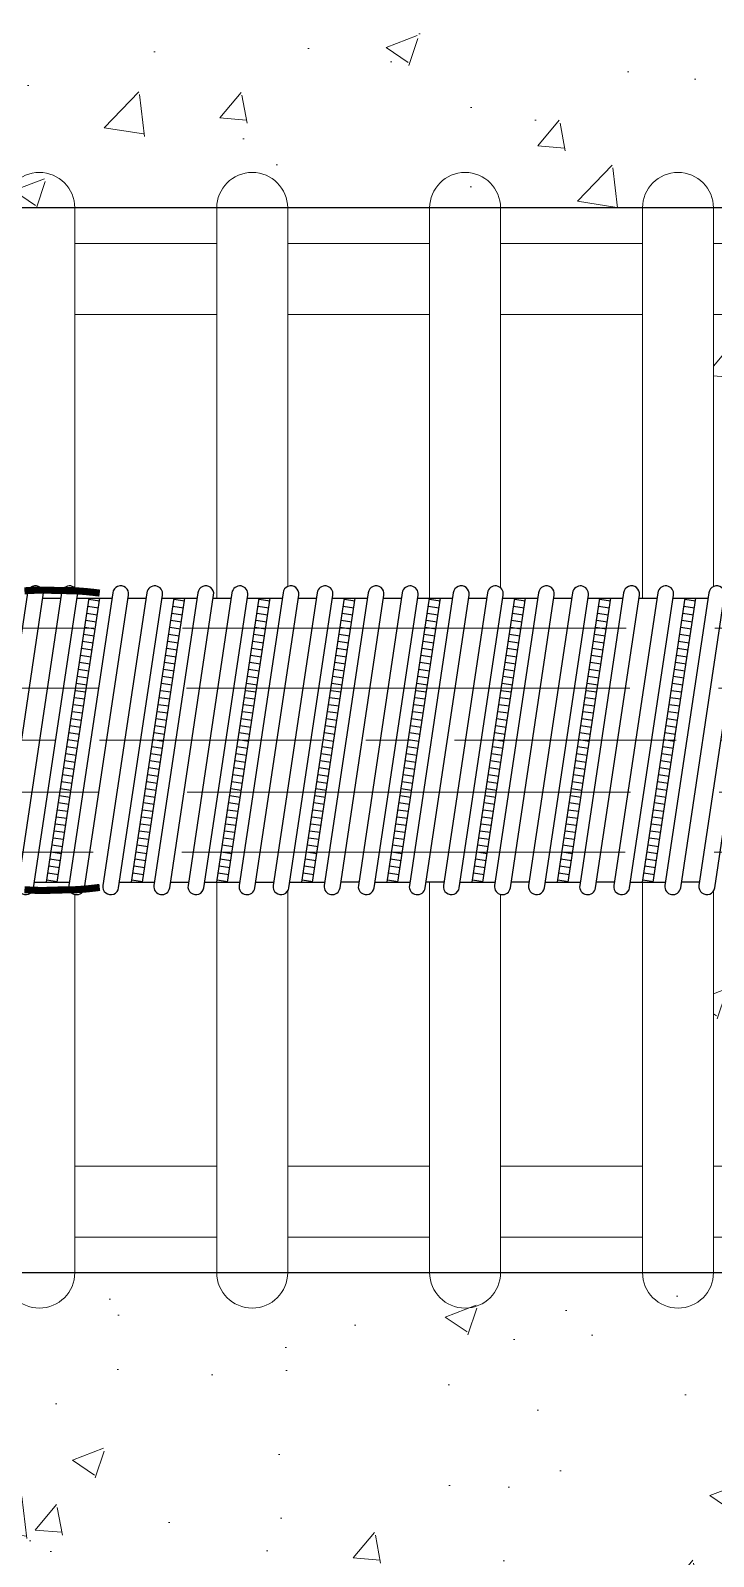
# Model space of a CAD drawing. Header units: millimetres. Extents: x 925681 to 1410834, y 71669 to 296428.
# Drawn here: x 1055499.5 to 1055692, y 291605.7 to 292035.7 of the extents above; entities that cross this region are included whole.
import ezdxf

# ---------------------------------------------------------------- set-up
doc = ezdxf.new("R2010")
doc.units = ezdxf.units.MM
doc.header["$LTSCALE"] = 100
doc.linetypes.add('CENTER', pattern=[2, 1.25, -0.25, 0.25, -0.25])
for name, color, linetype, lineweight in [('Ap0101_grid', 145, 'CENTER', 18), ('Ap0311_H', 8, 'Continuous', 15), ('Ap0314_Kh', 253, 'Continuous', 15), ('Ap0605-StrandSection', 41, 'Continuous', 25), ('STELL', 7, 'Continuous', 18)]:
    doc.layers.add(name, color=color, linetype=linetype, lineweight=lineweight)

# ---------------------------------------------------------------- blocks, each defined once
blk = doc.blocks.new('*U389')
at = {"layer": 'Ap0311_H'}
h = blk.add_hatch(dxfattribs=at)
h.set_pattern_fill('AR-CONC', color=256, scale=12.5, style=0)
h.set_pattern_definition([(49.99999999999999, (0, 919.9999999999709), (89.65752282509418, -7.844016872824389), [9.375, -103.125]), (355, (0, 919.9999999999709), (-17.343916701625, 94.02401671250148), [7.5, -82.5]), (100.4514, (7.471460000000206, 919.3463324999709), (72.3136727142527, 86.1799427576192), [7.967523750000001, -87.642764]), (46.18420000000001, (0, 944.9999999999709), (133.4051310782056, -20.68987679112726), [14.0625, -154.6875]), (96.6356, (11.11709312499988, 943.2758366249709), (116.8328381935879, 121.7647338625552), [11.951286, -131.464125]), (351.1842, (0, 944.9999999999709), (116.8327431417034, 121.7648251156656), [11.25, -123.75]), (21, (12.5, 938.7499999999709), (74.61338151480771, -50.32736133316735), [9.375, -103.125]), (326.0000000000001, (12.5, 938.7499999999709), (30.41441649019772, 90.64375563085663), [7.5, -82.5]), (71.4514, (18.71777912500011, 934.5560492499708), (105.0278285726862, 40.31631208874405), [7.967523750000001, -87.642764]), (37.50000000000001, (0, 919.9999999999709), (1.519981914661334, 41.61173172891394), [0, -81.5, 0, -83.75, 0, -82.8125]), (7.499999999999999, (0, 919.9999999999709), (32.88369218026858, 49.30146398529503), [0, -47.75, 0, -79.625, 0, -31.5625]), (327.5, (-27.875, 919.9999999999709), (66.72780452155114, -2.819358966797475), [0, -31.25, 0, -97.5, 0, -129.375]), (317.5, (-40.375, 919.9999999999709), (72.89827116779828, 12.5131227915397), [0, -40.625, 0, -64.75, 0, -91.875])])
h.paths.add_polyline_path([(0, 1220.000000000175), (0, 860.0000000000291), (145, 780.0000000000291), (145, 739.9999999999709), (1022.270848323475, 739.9999999999709), (1022.270848323475, 1220.000000000175)])
h = blk.add_hatch(dxfattribs=at)
h.set_pattern_fill('AR-CONC', color=256, scale=12.5, style=0)
h.set_pattern_definition([(49.99999999999999, (565, 440.0000000004364), (89.65752282509418, -7.844016872824389), [9.375, -103.125]), (355, (565, 440.0000000004364), (-17.343916701625, 94.02401671250148), [7.5, -82.5]), (100.4514, (572.47146, 439.3463325004365), (72.3136727142527, 86.1799427576192), [7.967523750000001, -87.642764]), (46.18420000000001, (565, 465.0000000004364), (133.4051310782056, -20.68987679112726), [14.0625, -154.6875]), (96.6356, (576.117093125, 463.2758366254365), (116.8328381935879, 121.7647338625552), [11.951286, -131.464125]), (351.1842, (565, 465.0000000004364), (116.8327431417034, 121.7648251156656), [11.25, -123.75]), (21, (577.5, 458.7500000004364), (74.61338151480771, -50.32736133316735), [9.375, -103.125]), (326.0000000000001, (577.5, 458.7500000004364), (30.41441649019772, 90.64375563085663), [7.5, -82.5]), (71.4514, (583.717779125, 454.5560492504364), (105.0278285726862, 40.31631208874405), [7.967523750000001, -87.642764]), (37.50000000000001, (565, 440.0000000004364), (1.519981914661334, 41.61173172891394), [0, -81.5, 0, -83.75, 0, -82.8125]), (7.499999999999999, (565, 440.0000000004364), (32.88369218026858, 49.30146398529503), [0, -47.75, 0, -79.625, 0, -31.5625]), (327.5, (537.125, 440.0000000004364), (66.72780452155114, -2.819358966797475), [0, -31.25, 0, -97.5, 0, -129.375]), (317.5, (524.625, 440.0000000004364), (72.89827116779828, 12.5131227915397), [0, -40.625, 0, -64.75, 0, -91.875])])
h.paths.add_polyline_path([(1047.270848323475, 671.6142830707249), (1022.270848323475, 671.6142830707249), (1022.270848323475, 740.0000000002037), (565, 740.0000000002037), (565, 730.0000000003492), (605.0000000001746, 730.0000000003492), (605.0000000001746, 710.0000000003492), (565, 710.0000000003492), (565, 633.3116607654495, -0.5898719353528129), (568.1262476765551, 630.9162339811155), (567.9888125794183, 630.0000000002037), (573.0447496831242, 630.0000000002037), (573.2823145859875, 631.5837660192919, -1), (577.7325281738304, 630.9162339811155), (577.5950930766936, 630.0000000002037), (587.4384691853834, 630.0000000002037), (587.6760340882465, 631.5837660192919, -1), (592.1262476765551, 630.9162339811155), (591.9888125794183, 630.0000000002037), (597.0447496831243, 630.0000000002037), (597.2823145859875, 631.5837660192919, -1), (601.7325281738304, 630.9162339811155), (601.5950930766936, 630.0000000002037), (611.4384691853833, 630.0000000002037), (611.6760340882465, 631.5837660192919, -1), (616.1262476765551, 630.9162339811155), (615.9888125794183, 630.0000000002037), (621.0447496831243, 630.0000000002037), (621.2823145859875, 631.5837660192919, -1), (625.7325281738304, 630.9162339811155), (625.5950930766936, 630.0000000002037), (635.4384691853833, 630.0000000002037), (635.6760340882465, 631.5837660192919, -1), (640.1262476765551, 630.9162339811155), (639.9888125794184, 630.0000000002037), (645.0447496831242, 630.0000000002037), (645.2823145859875, 631.5837660192919, -1), (649.7325281738304, 630.9162339811155), (649.5950930766936, 630.0000000002037), (659.4384691853833, 630.0000000002037), (659.6760340882465, 631.5837660192919, -1), (664.1262476765551, 630.9162339811155), (663.9888125794184, 630.0000000002037), (669.0447496831242, 630.0000000002037), (669.2823145859875, 631.5837660192919, -1), (673.7325281738304, 630.9162339811155), (673.5950930766936, 630.0000000002037), (683.4384691853833, 630.0000000002037), (683.6760340882465, 631.5837660192919, -1), (688.1262476765551, 630.9162339811155), (687.9888125794183, 630.0000000002037), (693.0447496831242, 630.0000000002037), (693.2823145859875, 631.5837660192919, -1), (697.7325281738304, 630.9162339811155), (697.5950930766936, 630.0000000002037), (707.4384691853832, 630.0000000002037), (707.6760340882465, 631.5837660192919, -1), (712.1262476765551, 630.9162339811155), (711.9888125794183, 630.0000000002037), (717.0447496831243, 630.0000000002037), (717.2823145859875, 631.5837660192919, -1), (721.7325281738304, 630.9162339811155), (721.5950930766936, 630.0000000002037), (731.4384691853833, 630.0000000002037), (731.6760340882465, 631.5837660192919, -1), (736.1262476765551, 630.9162339811155), (735.9888125794183, 630.0000000002037), (737.3623245430177, 630.0000000001746), (738.8388870430049, 626.2304687500875), (740.4476511761646, 621.5500000002503), (740.3779643534207, 621.5500000002503), (741.2295120430065, 618.2226562502032), (741.8623245430064, 613.7500000002021), (741.9326370430063, 608.8085937502032), (741.2998245430061, 603.2812500000873), (739.823262043006, 597.0507812502026), (737.3623245430063, 590.0000000002037), (738.9768372273139, 585.8782943379156), (738.9717023313219, 585.8440616979693), (740.1748245430065, 582.3437500002321), (741.2319623092443, 578.2130820618129), (741.2313984726986, 578.2093231515092), (741.8623245430064, 573.7500000002617), (741.9421496130001, 568.1400714701438), (741.8575523115901, 568.1527610653584), (741.1746688453209, 562.1880690605668), (741.045348110693, 562.2074671707572), (739.6568556057484, 556.3486165215593), (739.5820990067529, 556.3598300114086), (737.3623245430266, 550.0000000002037), (733.595093076692, 550.0000000002037), (733.3575281738304, 548.4162339811155, -1), (728.9073145859875, 549.0837660192919), (729.0447496831229, 550.0000000002037), (723.9888125794184, 550.0000000002037), (723.7512476765551, 548.4162339811155, -1), (719.3010340882465, 549.0837660192919), (719.4384691853834, 550.0000000002037), (709.5950930766937, 550.0000000002037), (709.3575281738304, 548.4162339811155, -1), (704.9073145859875, 549.0837660192919), (705.0447496831243, 550.0000000002037), (699.9888125794184, 550.0000000002037), (699.7512476765551, 548.4162339811155, -1), (695.3010340882465, 549.0837660192919), (695.4384691853834, 550.0000000002037), (685.5950930766936, 550.0000000002037), (685.3575281738304, 548.4162339811155, -1), (680.9073145859875, 549.0837660192919), (681.0447496831243, 550.0000000002037), (675.9888125794183, 550.0000000002037), (675.7512476765551, 548.4162339811155, -1), (671.3010340882465, 549.0837660192919), (671.4384691853834, 550.0000000002037), (661.5950930766937, 550.0000000002037), (661.3575281738304, 548.4162339811155, -1), (656.9073145859875, 549.0837660192919), (657.0447496831243, 550.0000000002037), (651.9888125794183, 550.0000000002037), (651.7512476765551, 548.4162339811155, -1), (647.3010340882465, 549.0837660192919), (647.4384691853834, 550.0000000002037), (637.5950930766936, 550.0000000002037), (637.3575281738304, 548.4162339811155, -1), (632.9073145859875, 549.0837660192919), (633.0447496831243, 550.0000000002037), (627.9888125794183, 550.0000000002037), (627.7512476765551, 548.4162339811155, -1), (623.3010340882465, 549.0837660192919), (623.4384691853833, 550.0000000002037), (613.5950930766936, 550.0000000002037), (613.3575281738304, 548.4162339811155, -1), (608.9073145859875, 549.0837660192919), (609.0447496831243, 550.0000000002037), (603.9888125794183, 550.0000000002037), (603.7512476765551, 548.4162339811155, -1), (599.3010340882465, 549.0837660192919), (599.4384691853833, 550.0000000002037), (589.5950930766936, 550.0000000002037), (589.3575281738304, 548.4162339811155, -1), (584.9073145859875, 549.0837660192919), (585.0447496831243, 550.0000000002037), (579.9888125794183, 550.0000000002037), (579.7512476765551, 548.4162339811155, -1), (575.3010340882465, 549.0837660192919), (575.4384691853833, 550.0000000002037), (565.5950930766936, 550.0000000002037), (565.3575281738304, 548.4162339811155, -0.1111382319509817), (565, 547.4951493725862), (565, 470.0000000001164), (595.0000000001746, 470.0000000001164), (595.0000000001746, 450.0000000001164), (565, 450.0000000001164), (565, 440.0000000004364), (1022.270848323475, 440.0000000004366), (1022.270848323475, 621.6142830707249), (997.2708483234745, 621.6142830707249)])
h = blk.add_hatch(dxfattribs=at)
h.set_pattern_fill('AR-CONC', color=256, scale=12.5, style=0)
h.set_pattern_definition([(49.99999999999999, (0, 239.9999999999709), (89.65752282509418, -7.844016872824389), [9.375, -103.125]), (355, (0, 239.9999999999709), (-17.343916701625, 94.02401671250148), [7.5, -82.5]), (100.4514, (7.471460000000206, 239.3463324999709), (72.3136727142527, 86.1799427576192), [7.967523750000001, -87.642764]), (46.18420000000001, (0, 264.9999999999709), (133.4051310782056, -20.68987679112726), [14.0625, -154.6875]), (96.6356, (11.11709312499988, 263.2758366249709), (116.8328381935879, 121.7647338625552), [11.951286, -131.464125]), (351.1842, (0, 264.9999999999709), (116.8327431417034, 121.7648251156656), [11.25, -123.75]), (21, (12.5, 258.7499999999709), (74.61338151480771, -50.32736133316735), [9.375, -103.125]), (326.0000000000001, (12.5, 258.7499999999709), (30.41441649019772, 90.64375563085663), [7.5, -82.5]), (71.4514, (18.71777912500011, 254.5560492499709), (105.0278285726862, 40.31631208874405), [7.967523750000001, -87.642764]), (37.50000000000001, (0, 239.9999999999709), (1.519981914661334, 41.61173172891394), [0, -81.5, 0, -83.75, 0, -82.8125]), (7.499999999999999, (0, 239.9999999999709), (32.88369218026858, 49.30146398529503), [0, -47.75, 0, -79.625, 0, -31.5625]), (327.5, (-27.875, 239.9999999999709), (66.72780452155114, -2.819358966797475), [0, -31.25, 0, -97.5, 0, -129.375]), (317.5, (-40.375, 239.9999999999709), (72.89827116779828, 12.5131227915397), [0, -40.625, 0, -64.75, 0, -91.875])])
h.paths.add_polyline_path([(145, 440.0000000002329), (145, 400.0000000002328), (0, 320.0000000002328), (0, 0), (1022.270848323475, -2.91038304567337e-11), (1022.270848323475, 440.0000000002328)])
at = {"color": 8, "linetype": 'CENTER'}
for points in [[(740.3779643534217, 621.5500000002503), (344.2249709167518, 621.5500000002503, -0.03551756538099621), (315.9182256874628, 623.5633131384093), (159.0817743130028, 645.9866868619283, 0.05472768825938061), (140.7750290832482, 648.0000000002037), (30.62800784735009, 648.0000000002037)], [(741.4587155207992, 604.6690940344415), (330, 604.6690940344415), (150.5814956598915, 618.6877379457874, 0.01397283074544523), (139.4097762666643, 619.0000000002037), (30.62800784735009, 619.0000000002037)], [(741.6386505111586, 575.3309059659659), (330, 575.3309059659659), (150.5814956598915, 561.3122620547365, -0.01397283074544523), (139.4097762666643, 561.0000000002037), (30.62800784735009, 561.0000000002037)], [(740.1548637279193, 558.4500000001572), (344.2249709167518, 558.4500000001572, 0.03551756538099621), (315.9182256874628, 556.4366868619982), (159.0817743130028, 534.0133131384791, -0.05472768825938061), (140.7750290832482, 532.0000000002037), (30.62800784735009, 532.0000000002037)]]:
    blk.add_lwpolyline(points, format="xyb", dxfattribs=at)
at = {"const_width": 2}
for points in [[(392.0373016558588, 631.4656237293675), (389.936976816983, 631.7170770004324), (388.1611569236072, 631.8995787800241), (386.6642033484313, 632.0243499490183), (385.4004774641556, 632.1026113882908), (384.3243406434801, 632.1455839787174), (383.3901542591047, 632.1644886011736), (382.5522796837298, 632.1705461365353), (381.7650782900552, 632.1749774656782), (380.9906645367032, 632.1866952189315), (380.2221652259844, 632.2053790244381), (379.4604602461315, 632.2284002597945), (378.7064294853772, 632.2531303025971), (377.9609528319541, 632.2769405304424), (377.2249101740951, 632.2972023209268), (376.4991814000327, 632.3112870516467), (375.7846463979998, 632.3165661001985), (375.0811338427061, 632.3110745402128), (374.38426755477, 632.2955022294555), (373.688620141287, 632.2712027217267), (372.9887642093527, 632.2395295708266), (372.2792723660625, 632.2018363305551), (371.5547172185118, 632.1594765547125), (370.8096713737964, 632.1138037970986)], [(392.0373016558588, 548.53437627104), (389.936976816983, 548.2829229999751), (388.1611569236072, 548.1004212203834), (386.6642033484313, 547.9756500513892), (385.4004774641556, 547.8973886121166), (384.3243406434801, 547.8544160216901), (383.3901542591047, 547.8355113992338), (382.5522796837298, 547.8294538638721), (381.7650782900552, 547.8250225347292), (380.9906645367032, 547.813304781476), (380.2221652259844, 547.7946209759693), (379.4604602461315, 547.7715997406129), (378.7064294853772, 547.7468696978103), (377.9609528319541, 547.723059469965), (377.2249101740951, 547.7027976794807), (376.4991814000327, 547.6887129487608), (375.7846463979998, 547.6834339002089), (375.0811338427061, 547.6889254601947), (374.38426755477, 547.704497770952), (373.688620141287, 547.7287972786808), (372.9887642093527, 547.7604704295809), (372.2792723660625, 547.7981636698523), (371.5547172185118, 547.840523445695), (370.8096713737964, 547.8861962033088)]]:
    blk.add_lwpolyline(points, dxfattribs=at)
at = {"layer": 'Ap0101_grid', "linetype": 'CENTER', "ltscale": 0.5}
blk.add_lwpolyline([(-108, 590.0000000002037), (742.3623245430645, 590.0000000002037)], dxfattribs=at)
at = {"layer": 'Ap0314_Kh'}
for points in [[(384.9999999998836, 632.2120935899438), (385, 740.0000000002037, 0.9999999999999999), (365, 740.0000000002037), (365, 632.0079992171377)], [(445, 633.3116607654374), (445, 740.0000000002037, 0.9999999999999999), (425, 740.0000000002037), (425, 630.0000000002037)], [(505, 632.9336594261695), (505, 740.0000000002037, 0.9999999999999999), (485, 740.0000000002037), (485, 630.0000000002037)], [(565, 633.3116607654374), (565, 740.0000000002037, 0.9999999999999999), (545, 740.0000000002037), (545, 630.0000000002037)], [(384.9999999998836, 546.5623812553822), (385, 440.0000000002037, -0.9999999999999999), (365, 440.0000000002037), (365, 547.9920007832407)], [(445, 547.4951493725821), (445, 440.0000000002037, -0.9999999999999999), (425, 440.0000000002037), (425, 550.0000000002037)], [(505, 546.5623812553531), (505, 440.0000000002037, -0.9999999999999999), (485, 440.0000000002037), (485, 550.0000000002037)], [(565, 547.4951493725821), (565, 440.0000000002037, -0.9999999999999999), (545, 440.0000000002037), (545, 550.0000000002037)]]:
    blk.add_lwpolyline(points, format="xyb", dxfattribs=at)
for points in [[(385, 730.0000000002037), (425, 730.0000000003201)], [(445, 730.0000000002037), (485, 730.0000000003201)], [(505, 730.0000000002037), (545, 730.0000000003201)], [(565.0000000001746, 710.0000000003492), (605.0000000001746, 710.0000000003492), (605.0000000001746, 730.0000000003492), (565.0000000001746, 730.0000000003492)], [(425, 710.0000000003201), (385, 710.0000000002037)], [(485, 710.0000000003201), (445, 710.0000000002037)], [(545, 710.0000000003201), (505, 710.0000000002037)], [(425, 470.0000000001164), (385, 470.0000000002037)], [(485, 470.0000000001164), (445, 470.0000000002037)], [(545, 470.0000000001164), (505, 470.0000000002037)], [(565.0000000001746, 470.0000000001164), (595.0000000001746, 470.0000000001164), (595.0000000001746, 450.0000000001164), (565.0000000001746, 450.0000000001164)], [(385, 450.0000000002037), (425, 450.0000000001164)], [(445, 450.0000000002037), (485, 450.0000000001164)], [(505, 450.0000000002037), (545, 450.0000000001164)]]:
    blk.add_lwpolyline(points, dxfattribs=at)
at = {"layer": 'Ap0605-StrandSection', "color": 41}
for points in [[(359.3010340882465, 549.0837660192919, 1.0000000000002), (363.7512476765551, 548.4162339811155), (376.1262476765551, 630.9162339811155, 0.9999999999998302), (371.6760340882465, 631.5837660192919)], [(368.9073145859875, 549.0837660192919, 1.0000000000002), (373.3575281738304, 548.4162339811155), (385.7325281738304, 630.9162339811155, 0.9999999999998302), (381.2823145859875, 631.5837660192919)], [(383.3010340882465, 549.0837660192919, 1.0000000000002), (387.7512476765551, 548.4162339811155), (400.1262476765551, 630.9162339811155, 0.9999999999998302), (395.6760340882465, 631.5837660192919)], [(392.9073145859875, 549.0837660192919, 1.0000000000002), (397.3575281738304, 548.4162339811155), (409.7325281738304, 630.9162339811155, 0.9999999999998302), (405.2823145859875, 631.5837660192919)], [(407.3010340882465, 549.0837660192919, 1.0000000000002), (411.7512476765551, 548.4162339811155), (424.1262476765551, 630.9162339811155, 0.9999999999998302), (419.6760340882465, 631.5837660192919)], [(416.9073145859875, 549.0837660192919, 1.0000000000002), (421.3575281738304, 548.4162339811155), (433.7325281738304, 630.9162339811155, 0.9999999999998302), (429.2823145859875, 631.5837660192919)], [(431.3010340882465, 549.0837660192919, 1.0000000000002), (435.7512476765551, 548.4162339811155), (448.1262476765551, 630.9162339811155, 0.9999999999998302), (443.6760340882465, 631.5837660192919)], [(440.9073145859875, 549.0837660192919, 1.0000000000002), (445.3575281738304, 548.4162339811155), (457.7325281738304, 630.9162339811155, 0.9999999999998302), (453.2823145859875, 631.5837660192919)], [(455.3010340882465, 549.0837660192919, 1.0000000000002), (459.7512476765551, 548.4162339811155), (472.1262476765551, 630.9162339811155, 0.9999999999998302), (467.6760340882465, 631.5837660192919)], [(464.9073145859875, 549.0837660192919, 1.0000000000002), (469.3575281738304, 548.4162339811155), (481.7325281738304, 630.9162339811155, 0.9999999999998302), (477.2823145859875, 631.5837660192919)], [(479.3010340882465, 549.0837660192919, 1.0000000000002), (483.7512476765551, 548.4162339811155), (496.1262476765551, 630.9162339811155, 0.9999999999998302), (491.6760340882465, 631.5837660192919)], [(488.9073145859875, 549.0837660192919, 1.0000000000002), (493.3575281738304, 548.4162339811155), (505.7325281738304, 630.9162339811155, 0.9999999999998302), (501.2823145859875, 631.5837660192919)], [(503.3010340882465, 549.0837660192919, 1.0000000000002), (507.7512476765551, 548.4162339811155), (520.1262476765551, 630.9162339811155, 0.9999999999998302), (515.6760340882465, 631.5837660192919)], [(512.9073145859875, 549.0837660192919, 1.0000000000002), (517.3575281738304, 548.4162339811155), (529.7325281738304, 630.9162339811155, 0.9999999999998302), (525.2823145859875, 631.5837660192919)], [(527.3010340882465, 549.0837660192919, 1.0000000000002), (531.7512476765551, 548.4162339811155), (544.1262476765551, 630.9162339811155, 0.9999999999998302), (539.6760340882465, 631.5837660192919)], [(536.9073145859875, 549.0837660192919, 1.0000000000002), (541.3575281738304, 548.4162339811155), (553.7325281738304, 630.9162339811155, 0.9999999999998302), (549.2823145859875, 631.5837660192919)], [(551.3010340882465, 549.0837660192919, 1.0000000000002), (555.7512476765551, 548.4162339811155), (568.1262476765551, 630.9162339811155, 0.9999999999998302), (563.6760340882465, 631.5837660192919)], [(560.9073145859875, 549.0837660192919, 1.0000000000002), (565.3575281738304, 548.4162339811155), (577.7325281738304, 630.9162339811155, 0.9999999999998302), (573.2823145859875, 631.5837660192919)]]:
    blk.add_lwpolyline(points, format="xyb", close=True, dxfattribs=at)
for points in [[(375.9888125793077, 630.0000000002037), (381.0447496832348, 630.0000000002037)], [(377, 550.0000000002037), (389, 630.0000000002037)], [(380.0335622625425, 550.0000000002037), (392.0335622625425, 630.0000000002037)], [(385.5950930770487, 630.0000000002037), (395.4384691854939, 630.0000000002037)], [(388.670313813258, 627.8020920885901), (391.6371228718199, 627.3570707298059)], [(388.9669947191142, 629.7799647943757), (391.9338037776761, 629.3349434355914)], [(399.9888125793077, 630.0000000002037), (405.0447496832348, 630.0000000002037)], [(401, 550.0000000002037), (413, 630.0000000002037)], [(404.0335622625425, 550.0000000002037), (416.0335622625425, 630.0000000002037)], [(409.5950930770487, 630.0000000002037), (419.4384691854939, 630.0000000002037)], [(412.670313813258, 627.8020920885901), (415.6371228718199, 627.3570707298059)], [(412.9669947191142, 629.7799647943757), (415.9338037776761, 629.3349434355914)], [(423.9888125793077, 630.0000000002037), (429.0447496832348, 630.0000000002037)], [(425, 550.0000000002037), (437, 630.0000000002037)], [(428.0335622625425, 550.0000000002037), (440.0335622625425, 630.0000000002037)], [(433.5950930770487, 630.0000000002037), (443.4384691854939, 630.0000000002037)], [(436.670313813258, 627.8020920885901), (439.6371228718199, 627.3570707298059)], [(436.9669947191142, 629.7799647943757), (439.9338037776761, 629.3349434355914)], [(447.9888125793077, 630.0000000002037), (453.0447496832348, 630.0000000002037)], [(449, 550.0000000002037), (461, 630.0000000002037)], [(452.0335622625425, 550.0000000002037), (464.0335622625425, 630.0000000002037)], [(457.5950930770487, 630.0000000002037), (467.4384691854939, 630.0000000002037)], [(460.670313813258, 627.8020920885901), (463.6371228718199, 627.3570707298059)], [(460.9669947191142, 629.7799647943757), (463.9338037776761, 629.3349434355914)], [(471.9888125793077, 630.0000000002037), (477.0447496832348, 630.0000000002037)], [(473, 550.0000000002037), (485, 630.0000000002037)], [(476.0335622625425, 550.0000000002037), (488.0335622625425, 630.0000000002037)], [(481.5950930770487, 630.0000000002037), (491.4384691854939, 630.0000000002037)], [(484.670313813258, 627.8020920885901), (487.6371228718199, 627.3570707298059)], [(484.9669947191142, 629.7799647943757), (487.9338037776761, 629.3349434355914)], [(495.9888125793077, 630.0000000002037), (501.0447496832348, 630.0000000002037)], [(497, 550.0000000002037), (509, 630.0000000002037)], [(500.0335622625425, 550.0000000002037), (512.0335622625425, 630.0000000002037)], [(505.5950930770487, 630.0000000002037), (515.4384691854939, 630.0000000002037)], [(508.670313813258, 627.8020920885901), (511.6371228718199, 627.3570707298059)], [(508.9669947191142, 629.7799647943757), (511.9338037776761, 629.3349434355914)], [(519.9888125793077, 630.0000000002037), (525.0447496832348, 630.0000000002037)], [(521, 550.0000000002037), (533, 630.0000000002037)], [(524.0335622625425, 550.0000000002037), (536.0335622625425, 630.0000000002037)], [(529.5950930770487, 630.0000000002037), (539.4384691854939, 630.0000000002037)], [(532.670313813258, 627.8020920885901), (535.6371228718199, 627.3570707298059)], [(532.9669947191142, 629.7799647943757), (535.9338037776761, 629.3349434355914)], [(543.9888125793077, 630.0000000002037), (549.0447496832348, 630.0000000002037)], [(545, 550.0000000002037), (557, 630.0000000002037)], [(548.0335622625425, 550.0000000002037), (560.0335622625425, 630.0000000002037)], [(553.5950930770487, 630.0000000002037), (563.4384691854939, 630.0000000002037)], [(556.670313813258, 627.8020920885901), (559.6371228718199, 627.3570707298059)], [(556.9669947191142, 629.7799647943757), (559.9338037776761, 629.3349434355914)], [(388.0769520015456, 623.8463466771354), (391.0437610601075, 623.4013253183512)], [(388.3736329074018, 625.824219382921), (391.3404419659637, 625.3791980240203)], [(412.0769520015456, 623.8463466771354), (415.0437610601075, 623.4013253183512)], [(412.3736329074018, 625.824219382921), (415.3404419659637, 625.3791980240203)], [(436.0769520015456, 623.8463466771354), (439.0437610601075, 623.4013253183512)], [(436.3736329074018, 625.824219382921), (439.3404419659637, 625.3791980240203)], [(460.0769520015456, 623.8463466771354), (463.0437610601075, 623.4013253183512)], [(460.3736329074018, 625.824219382921), (463.3404419659637, 625.3791980240203)], [(484.0769520015456, 623.8463466771354), (487.0437610601075, 623.4013253183512)], [(484.3736329074018, 625.824219382921), (487.3404419659637, 625.3791980240203)], [(508.0769520015456, 623.8463466771354), (511.0437610601075, 623.4013253183512)], [(508.3736329074018, 625.824219382921), (511.3404419659637, 625.3791980240203)], [(532.0769520015456, 623.8463466771354), (535.0437610601075, 623.4013253183512)], [(532.3736329074018, 625.824219382921), (535.3404419659637, 625.3791980240203)], [(556.0769520015456, 623.8463466771354), (559.0437610601075, 623.4013253183512)], [(556.3736329074018, 625.824219382921), (559.3404419659637, 625.3791980240203)], [(387.4835901898332, 619.8906012656807), (390.4503992483951, 619.4455799068965)], [(387.7802710956894, 621.8684739713499), (390.7470801542513, 621.4234526125656)], [(411.4835901898332, 619.8906012656807), (414.4503992483951, 619.4455799068965)], [(411.7802710956894, 621.8684739713499), (414.7470801542513, 621.4234526125656)], [(435.4835901898332, 619.8906012656807), (438.4503992483951, 619.4455799068965)], [(435.7802710956894, 621.8684739713499), (438.7470801542513, 621.4234526125656)], [(459.4835901898332, 619.8906012656807), (462.4503992483951, 619.4455799068965)], [(459.7802710956894, 621.8684739713499), (462.7470801542513, 621.4234526125656)], [(483.4835901898332, 619.8906012656807), (486.4503992483951, 619.4455799068965)], [(483.7802710956894, 621.8684739713499), (486.7470801542513, 621.4234526125656)], [(507.4835901898332, 619.8906012656807), (510.4503992483951, 619.4455799068965)], [(507.7802710956894, 621.8684739713499), (510.7470801542513, 621.4234526125656)], [(531.4835901898332, 619.8906012656807), (534.4503992483951, 619.4455799068965)], [(531.7802710956894, 621.8684739713499), (534.7470801542513, 621.4234526125656)], [(555.4835901898332, 619.8906012656807), (558.4503992483951, 619.4455799068965)], [(555.7802710956894, 621.8684739713499), (558.7470801542513, 621.4234526125656)], [(386.8902283781208, 615.934855854226), (389.8570374366827, 615.4898344954418)], [(387.186909283977, 617.9127285598952), (390.1537183425389, 617.4677072011109)], [(410.8902283781208, 615.934855854226), (413.8570374366827, 615.4898344954418)], [(411.186909283977, 617.9127285598952), (414.1537183425389, 617.4677072011109)], [(434.8902283781208, 615.934855854226), (437.8570374366827, 615.4898344954418)], [(435.186909283977, 617.9127285598952), (438.1537183425389, 617.4677072011109)], [(458.8902283781208, 615.934855854226), (461.8570374366827, 615.4898344954418)], [(459.186909283977, 617.9127285598952), (462.1537183425389, 617.4677072011109)], [(482.8902283781208, 615.934855854226), (485.8570374366827, 615.4898344954418)], [(483.186909283977, 617.9127285598952), (486.1537183425389, 617.4677072011109)], [(506.8902283781208, 615.934855854226), (509.8570374366827, 615.4898344954418)], [(507.186909283977, 617.9127285598952), (510.1537183425389, 617.4677072011109)], [(530.8902283781208, 615.934855854226), (533.8570374366827, 615.4898344954418)], [(531.186909283977, 617.9127285598952), (534.1537183425389, 617.4677072011109)], [(554.8902283781208, 615.934855854226), (557.8570374366827, 615.4898344954418)], [(555.186909283977, 617.9127285598952), (558.1537183425389, 617.4677072011109)], [(386.2968665664084, 611.9791104426549), (389.2636756249703, 611.5340890838706)], [(386.5935474722646, 613.9569831484405), (389.5603565308265, 613.5119617896562)], [(410.2968665664084, 611.9791104426549), (413.2636756249703, 611.5340890838706)], [(410.5935474722646, 613.9569831484405), (413.5603565308265, 613.5119617896562)], [(434.2968665664084, 611.9791104426549), (437.2636756249703, 611.5340890838706)], [(434.5935474722646, 613.9569831484405), (437.5603565308265, 613.5119617896562)], [(458.2968665664084, 611.9791104426549), (461.2636756249703, 611.5340890838706)], [(458.5935474722646, 613.9569831484405), (461.5603565308265, 613.5119617896562)], [(482.2968665664084, 611.9791104426549), (485.2636756249703, 611.5340890838706)], [(482.5935474722646, 613.9569831484405), (485.5603565308265, 613.5119617896562)], [(506.2968665664084, 611.9791104426549), (509.2636756249703, 611.5340890838706)], [(506.5935474722646, 613.9569831484405), (509.5603565308265, 613.5119617896562)], [(530.2968665664084, 611.9791104426549), (533.2636756249703, 611.5340890838706)], [(530.5935474722646, 613.9569831484405), (533.5603565308265, 613.5119617896562)], [(554.2968665664084, 611.9791104426549), (557.2636756249703, 611.5340890838706)], [(554.5935474722646, 613.9569831484405), (557.5603565308265, 613.5119617896562)], [(385.703504754696, 608.0233650312002), (388.670313813258, 607.5783436724159)], [(386.0001856605522, 610.0012377369858), (388.9669947191142, 609.5562163782015)], [(409.703504754696, 608.0233650312002), (412.670313813258, 607.5783436724159)], [(410.0001856605522, 610.0012377369858), (412.9669947191142, 609.5562163782015)], [(433.703504754696, 608.0233650312002), (436.670313813258, 607.5783436724159)], [(434.0001856605522, 610.0012377369858), (436.9669947191142, 609.5562163782015)], [(457.703504754696, 608.0233650312002), (460.670313813258, 607.5783436724159)], [(458.0001856605522, 610.0012377369858), (460.9669947191142, 609.5562163782015)], [(481.703504754696, 608.0233650312002), (484.670313813258, 607.5783436724159)], [(482.0001856605522, 610.0012377369858), (484.9669947191142, 609.5562163782015)], [(505.703504754696, 608.0233650312002), (508.670313813258, 607.5783436724159)], [(506.0001856605522, 610.0012377369858), (508.9669947191142, 609.5562163782015)], [(529.703504754696, 608.0233650312002), (532.670313813258, 607.5783436724159)], [(530.0001856605522, 610.0012377369858), (532.9669947191142, 609.5562163782015)], [(553.703504754696, 608.0233650312002), (556.670313813258, 607.5783436724159)], [(554.0001856605522, 610.0012377369858), (556.9669947191142, 609.5562163782015)], [(384.8134620371275, 602.0897469140764), (387.7802710956894, 601.6447255552921)], [(385.1101429429837, 604.0676196197455), (388.0769520015456, 603.6225982609612)], [(385.4068238488398, 606.0454923255311), (388.3736329074018, 605.6004709667468)], [(408.8134620371275, 602.0897469140764), (411.7802710956894, 601.6447255552921)], [(409.1101429429837, 604.0676196197455), (412.0769520015456, 603.6225982609612)], [(409.4068238488398, 606.0454923255311), (412.3736329074018, 605.6004709667468)], [(432.8134620371275, 602.0897469140764), (435.7802710956894, 601.6447255552921)], [(433.1101429429837, 604.0676196197455), (436.0769520015456, 603.6225982609612)], [(433.4068238488398, 606.0454923255311), (436.3736329074018, 605.6004709667468)], [(456.8134620371275, 602.0897469140764), (459.7802710956894, 601.6447255552921)], [(457.1101429429837, 604.0676196197455), (460.0769520015456, 603.6225982609612)], [(457.4068238488398, 606.0454923255311), (460.3736329074018, 605.6004709667468)], [(480.8134620371275, 602.0897469140764), (483.7802710956894, 601.6447255552921)], [(481.1101429429837, 604.0676196197455), (484.0769520015456, 603.6225982609612)], [(481.4068238488398, 606.0454923255311), (484.3736329074018, 605.6004709667468)], [(504.8134620371275, 602.0897469140764), (507.7802710956894, 601.6447255552921)], [(505.1101429429837, 604.0676196197455), (508.0769520015456, 603.6225982609612)], [(505.4068238488398, 606.0454923255311), (508.3736329074018, 605.6004709667468)], [(528.8134620371275, 602.0897469140764), (531.7802710956894, 601.6447255552921)], [(529.1101429429837, 604.0676196197455), (532.0769520015456, 603.6225982609612)], [(529.4068238488398, 606.0454923255311), (532.3736329074018, 605.6004709667468)], [(552.8134620371275, 602.0897469140764), (555.7802710956894, 601.6447255552921)], [(553.1101429429837, 604.0676196197455), (556.0769520015456, 603.6225982609612)], [(553.4068238488398, 606.0454923255311), (556.3736329074018, 605.6004709667468)], [(384.2201002254151, 598.1340015025053), (387.186909283977, 597.688980143721)], [(384.5167811312713, 600.1118742082908), (387.4835901898332, 599.6668528495065)], [(408.2201002254151, 598.1340015025053), (411.186909283977, 597.688980143721)], [(408.5167811312713, 600.1118742082908), (411.4835901898332, 599.6668528495065)], [(432.2201002254151, 598.1340015025053), (435.186909283977, 597.688980143721)], [(432.5167811312713, 600.1118742082908), (435.4835901898332, 599.6668528495065)], [(456.2201002254151, 598.1340015025053), (459.186909283977, 597.688980143721)], [(456.5167811312713, 600.1118742082908), (459.4835901898332, 599.6668528495065)], [(480.2201002254151, 598.1340015025053), (483.186909283977, 597.688980143721)], [(480.5167811312713, 600.1118742082908), (483.4835901898332, 599.6668528495065)], [(504.2201002254151, 598.1340015025053), (507.186909283977, 597.688980143721)], [(504.5167811312713, 600.1118742082908), (507.4835901898332, 599.6668528495065)], [(528.2201002254151, 598.1340015025053), (531.186909283977, 597.688980143721)], [(528.5167811312713, 600.1118742082908), (531.4835901898332, 599.6668528495065)], [(552.2201002254151, 598.1340015025053), (555.186909283977, 597.688980143721)], [(552.5167811312713, 600.1118742082908), (555.4835901898332, 599.6668528495065)], [(383.6267384137027, 594.1782560910506), (386.5935474722646, 593.7332347322663)], [(383.9234193195589, 596.1561287968361), (386.8902283781208, 595.7111074380518)], [(407.6267384137027, 594.1782560910506), (410.5935474722646, 593.7332347322663)], [(407.9234193195589, 596.1561287968361), (410.8902283781208, 595.7111074380518)], [(431.6267384137027, 594.1782560910506), (434.5935474722646, 593.7332347322663)], [(431.9234193195589, 596.1561287968361), (434.8902283781208, 595.7111074380518)], [(455.6267384137027, 594.1782560910506), (458.5935474722646, 593.7332347322663)], [(455.9234193195589, 596.1561287968361), (458.8902283781208, 595.7111074380518)], [(479.6267384137027, 594.1782560910506), (482.5935474722646, 593.7332347322663)], [(479.9234193195589, 596.1561287968361), (482.8902283781208, 595.7111074380518)], [(503.6267384137027, 594.1782560910506), (506.5935474722646, 593.7332347322663)], [(503.9234193195589, 596.1561287968361), (506.8902283781208, 595.7111074380518)], [(527.6267384137027, 594.1782560910506), (530.5935474722646, 593.7332347322663)], [(527.9234193195589, 596.1561287968361), (530.8902283781208, 595.7111074380518)], [(551.6267384137027, 594.1782560910506), (554.5935474722646, 593.7332347322663)], [(551.9234193195589, 596.1561287968361), (554.8902283781208, 595.7111074380518)], [(383.0333766019903, 590.2225106795959), (386.0001856605522, 589.7774893208116)], [(383.3300575078465, 592.2003833853814), (386.2968665664084, 591.7553620265971)], [(407.0333766019903, 590.2225106795959), (410.0001856605522, 589.7774893208116)], [(407.3300575078465, 592.2003833853814), (410.2968665664084, 591.7553620265971)], [(431.0333766019903, 590.2225106795959), (434.0001856605522, 589.7774893208116)], [(431.3300575078465, 592.2003833853814), (434.2968665664084, 591.7553620265971)], [(455.0333766019903, 590.2225106795959), (458.0001856605522, 589.7774893208116)], [(455.3300575078465, 592.2003833853814), (458.2968665664084, 591.7553620265971)], [(479.0333766019903, 590.2225106795959), (482.0001856605522, 589.7774893208116)], [(479.3300575078465, 592.2003833853814), (482.2968665664084, 591.7553620265971)], [(503.0333766019903, 590.2225106795959), (506.0001856605522, 589.7774893208116)], [(503.3300575078465, 592.2003833853814), (506.2968665664084, 591.7553620265971)], [(527.0333766019903, 590.2225106795959), (530.0001856605522, 589.7774893208116)], [(527.3300575078465, 592.2003833853814), (530.2968665664084, 591.7553620265971)], [(551.0333766019903, 590.2225106795959), (554.0001856605522, 589.7774893208116)], [(551.3300575078465, 592.2003833853814), (554.2968665664084, 591.7553620265971)], [(382.4400147902779, 586.2667652681412), (385.4068238488398, 585.8217439093569)], [(382.7366956961341, 588.2446379739267), (385.703504754696, 587.799616615026)], [(406.4400147902779, 586.2667652681412), (409.4068238488398, 585.8217439093569)], [(406.7366956961341, 588.2446379739267), (409.703504754696, 587.799616615026)], [(430.4400147902779, 586.2667652681412), (433.4068238488398, 585.8217439093569)], [(430.7366956961341, 588.2446379739267), (433.703504754696, 587.799616615026)], [(454.4400147902779, 586.2667652681412), (457.4068238488398, 585.8217439093569)], [(454.7366956961341, 588.2446379739267), (457.703504754696, 587.799616615026)], [(478.4400147902779, 586.2667652681412), (481.4068238488398, 585.8217439093569)], [(478.7366956961341, 588.2446379739267), (481.703504754696, 587.799616615026)], [(502.4400147902779, 586.2667652681412), (505.4068238488398, 585.8217439093569)], [(502.7366956961341, 588.2446379739267), (505.703504754696, 587.799616615026)], [(526.4400147902779, 586.2667652681412), (529.4068238488398, 585.8217439093569)], [(526.7366956961341, 588.2446379739267), (529.703504754696, 587.799616615026)], [(550.4400147902779, 586.2667652681412), (553.4068238488398, 585.8217439093569)], [(550.7366956961341, 588.2446379739267), (553.703504754696, 587.799616615026)], [(381.8466529785655, 582.3110198566865), (384.8134620371275, 581.8659984979022)], [(382.1433338844217, 584.2888925623556), (385.1101429429837, 583.8438712035713)], [(405.8466529785655, 582.3110198566865), (408.8134620371275, 581.8659984979022)], [(406.1433338844217, 584.2888925623556), (409.1101429429837, 583.8438712035713)], [(429.8466529785655, 582.3110198566865), (432.8134620371275, 581.8659984979022)], [(430.1433338844217, 584.2888925623556), (433.1101429429837, 583.8438712035713)], [(453.8466529785655, 582.3110198566865), (456.8134620371275, 581.8659984979022)], [(454.1433338844217, 584.2888925623556), (457.1101429429837, 583.8438712035713)], [(477.8466529785655, 582.3110198566865), (480.8134620371275, 581.8659984979022)], [(478.1433338844217, 584.2888925623556), (481.1101429429837, 583.8438712035713)], [(501.8466529785655, 582.3110198566865), (504.8134620371275, 581.8659984979022)], [(502.1433338844217, 584.2888925623556), (505.1101429429837, 583.8438712035713)], [(525.8466529785655, 582.3110198566865), (528.8134620371275, 581.8659984979022)], [(526.1433338844217, 584.2888925623556), (529.1101429429837, 583.8438712035713)], [(549.8466529785655, 582.3110198566865), (552.8134620371275, 581.8659984979022)], [(550.1433338844217, 584.2888925623556), (553.1101429429837, 583.8438712035713)], [(380.956610260997, 576.3774017394462), (383.9234193195589, 575.9323803806619)], [(381.2532911668532, 578.3552744452318), (384.2201002254151, 577.9102530864475)], [(381.5499720727094, 580.3331471509009), (384.5167811312713, 579.8881257921166)], [(404.956610260997, 576.3774017394462), (407.9234193195589, 575.9323803806619)], [(405.2532911668532, 578.3552744452318), (408.2201002254151, 577.9102530864475)], [(405.5499720727094, 580.3331471509009), (408.5167811312713, 579.8881257921166)], [(428.956610260997, 576.3774017394462), (431.9234193195589, 575.9323803806619)], [(429.2532911668532, 578.3552744452318), (432.2201002254151, 577.9102530864475)], [(429.5499720727094, 580.3331471509009), (432.5167811312713, 579.8881257921166)], [(452.956610260997, 576.3774017394462), (455.9234193195589, 575.9323803806619)], [(453.2532911668532, 578.3552744452318), (456.2201002254151, 577.9102530864475)], [(453.5499720727094, 580.3331471509009), (456.5167811312713, 579.8881257921166)], [(476.956610260997, 576.3774017394462), (479.9234193195589, 575.9323803806619)], [(477.2532911668532, 578.3552744452318), (480.2201002254151, 577.9102530864475)], [(477.5499720727094, 580.3331471509009), (480.5167811312713, 579.8881257921166)], [(500.956610260997, 576.3774017394462), (503.9234193195589, 575.9323803806619)], [(501.2532911668532, 578.3552744452318), (504.2201002254151, 577.9102530864475)], [(501.5499720727094, 580.3331471509009), (504.5167811312713, 579.8881257921166)], [(524.956610260997, 576.3774017394462), (527.9234193195589, 575.9323803806619)], [(525.2532911668532, 578.3552744452318), (528.2201002254151, 577.9102530864475)], [(525.5499720727094, 580.3331471509009), (528.5167811312713, 579.8881257921166)], [(548.956610260997, 576.3774017394462), (551.9234193195589, 575.9323803806619)], [(549.2532911668532, 578.3552744452318), (552.2201002254151, 577.9102530864475)], [(549.5499720727094, 580.3331471509009), (552.5167811312713, 579.8881257921166)], [(380.3632484492846, 572.4216563279915), (383.3300575078465, 571.9766349692072)], [(380.6599293551408, 574.3995290336607), (383.6267384137027, 573.9545076748764)], [(404.3632484492846, 572.4216563279915), (407.3300575078465, 571.9766349692072)], [(404.6599293551408, 574.3995290336607), (407.6267384137027, 573.9545076748764)], [(428.3632484492846, 572.4216563279915), (431.3300575078465, 571.9766349692072)], [(428.6599293551408, 574.3995290336607), (431.6267384137027, 573.9545076748764)], [(452.3632484492846, 572.4216563279915), (455.3300575078465, 571.9766349692072)], [(452.6599293551408, 574.3995290336607), (455.6267384137027, 573.9545076748764)], [(476.3632484492846, 572.4216563279915), (479.3300575078465, 571.9766349692072)], [(476.6599293551408, 574.3995290336607), (479.6267384137027, 573.9545076748764)], [(500.3632484492846, 572.4216563279915), (503.3300575078465, 571.9766349692072)], [(500.6599293551408, 574.3995290336607), (503.6267384137027, 573.9545076748764)], [(524.3632484492846, 572.4216563279915), (527.3300575078465, 571.9766349692072)], [(524.6599293551408, 574.3995290336607), (527.6267384137027, 573.9545076748764)], [(548.3632484492846, 572.4216563279915), (551.3300575078465, 571.9766349692072)], [(548.6599293551408, 574.3995290336607), (551.6267384137027, 573.9545076748764)], [(379.7698866375722, 568.4659109165368), (382.7366956961341, 568.0208895577525)], [(380.0665675434284, 570.443783622206), (383.0333766019903, 569.9987622634217)], [(403.7698866375722, 568.4659109165368), (406.7366956961341, 568.0208895577525)], [(404.0665675434284, 570.443783622206), (407.0333766019903, 569.9987622634217)], [(427.7698866375722, 568.4659109165368), (430.7366956961341, 568.0208895577525)], [(428.0665675434284, 570.443783622206), (431.0333766019903, 569.9987622634217)], [(451.7698866375722, 568.4659109165368), (454.7366956961341, 568.0208895577525)], [(452.0665675434284, 570.443783622206), (455.0333766019903, 569.9987622634217)], [(475.7698866375722, 568.4659109165368), (478.7366956961341, 568.0208895577525)], [(476.0665675434284, 570.443783622206), (479.0333766019903, 569.9987622634217)], [(499.7698866375722, 568.4659109165368), (502.7366956961341, 568.0208895577525)], [(500.0665675434284, 570.443783622206), (503.0333766019903, 569.9987622634217)], [(523.7698866375722, 568.4659109165368), (526.7366956961341, 568.0208895577525)], [(524.0665675434284, 570.443783622206), (527.0333766019903, 569.9987622634217)], [(547.7698866375722, 568.4659109165368), (550.7366956961341, 568.0208895577525)], [(548.0665675434284, 570.443783622206), (551.0333766019903, 569.9987622634217)], [(379.1765248258598, 564.5101655050821), (382.1433338844217, 564.0651441462978)], [(379.473205731716, 566.4880382107513), (382.4400147902779, 566.043016851967)], [(403.1765248258598, 564.5101655050821), (406.1433338844217, 564.0651441462978)], [(403.473205731716, 566.4880382107513), (406.4400147902779, 566.043016851967)], [(427.1765248258598, 564.5101655050821), (430.1433338844217, 564.0651441462978)], [(427.473205731716, 566.4880382107513), (430.4400147902779, 566.043016851967)], [(451.1765248258598, 564.5101655050821), (454.1433338844217, 564.0651441462978)], [(451.473205731716, 566.4880382107513), (454.4400147902779, 566.043016851967)], [(475.1765248258598, 564.5101655050821), (478.1433338844217, 564.0651441462978)], [(475.473205731716, 566.4880382107513), (478.4400147902779, 566.043016851967)], [(499.1765248258598, 564.5101655050821), (502.1433338844217, 564.0651441462978)], [(499.473205731716, 566.4880382107513), (502.4400147902779, 566.043016851967)], [(523.1765248258598, 564.5101655050821), (526.1433338844217, 564.0651441462978)], [(523.473205731716, 566.4880382107513), (526.4400147902779, 566.043016851967)], [(547.1765248258598, 564.5101655050821), (550.1433338844217, 564.0651441462978)], [(547.473205731716, 566.4880382107513), (550.4400147902779, 566.043016851967)], [(378.5831630141474, 560.554420093511), (381.5499720727094, 560.1093987347267)], [(378.8798439200036, 562.5322927992966), (381.8466529785655, 562.0872714405123)], [(402.5831630141474, 560.554420093511), (405.5499720727094, 560.1093987347267)], [(402.8798439200036, 562.5322927992966), (405.8466529785655, 562.0872714405123)], [(426.5831630141474, 560.554420093511), (429.5499720727094, 560.1093987347267)], [(426.8798439200036, 562.5322927992966), (429.8466529785655, 562.0872714405123)], [(450.5831630141474, 560.554420093511), (453.5499720727094, 560.1093987347267)], [(450.8798439200036, 562.5322927992966), (453.8466529785655, 562.0872714405123)], [(474.5831630141474, 560.554420093511), (477.5499720727094, 560.1093987347267)], [(474.8798439200036, 562.5322927992966), (477.8466529785655, 562.0872714405123)], [(498.5831630141474, 560.554420093511), (501.5499720727094, 560.1093987347267)], [(498.8798439200036, 562.5322927992966), (501.8466529785655, 562.0872714405123)], [(522.5831630141474, 560.554420093511), (525.5499720727094, 560.1093987347267)], [(522.8798439200036, 562.5322927992966), (525.8466529785655, 562.0872714405123)], [(546.5831630141474, 560.554420093511), (549.5499720727094, 560.1093987347267)], [(546.8798439200036, 562.5322927992966), (549.8466529785655, 562.0872714405123)], [(377.989801202435, 556.5986746820563), (380.956610260997, 556.153653323272)], [(378.2864821082912, 558.5765473878419), (381.2532911668532, 558.1315260290576)], [(401.989801202435, 556.5986746820563), (404.956610260997, 556.153653323272)], [(402.2864821082912, 558.5765473878419), (405.2532911668532, 558.1315260290576)], [(425.989801202435, 556.5986746820563), (428.956610260997, 556.153653323272)], [(426.2864821082912, 558.5765473878419), (429.2532911668532, 558.1315260290576)], [(449.989801202435, 556.5986746820563), (452.956610260997, 556.153653323272)], [(450.2864821082912, 558.5765473878419), (453.2532911668532, 558.1315260290576)], [(473.989801202435, 556.5986746820563), (476.956610260997, 556.153653323272)], [(474.2864821082912, 558.5765473878419), (477.2532911668532, 558.1315260290576)], [(497.989801202435, 556.5986746820563), (500.956610260997, 556.153653323272)], [(498.2864821082912, 558.5765473878419), (501.2532911668532, 558.1315260290576)], [(521.989801202435, 556.5986746820563), (524.956610260997, 556.153653323272)], [(522.2864821082912, 558.5765473878419), (525.2532911668532, 558.1315260290576)], [(545.989801202435, 556.5986746820563), (548.956610260997, 556.153653323272)], [(546.2864821082912, 558.5765473878419), (549.2532911668532, 558.1315260290576)], [(377.0997584848665, 550.6650565649325), (380.0665675434284, 550.2200352060318)], [(377.3964393907227, 552.6429292706016), (380.3632484492846, 552.1979079118173)], [(377.6931202965789, 554.6208019763872), (380.6599293551408, 554.1757806176029)], [(401.0997584848665, 550.6650565649325), (404.0665675434284, 550.2200352060318)], [(401.3964393907227, 552.6429292706016), (404.3632484492846, 552.1979079118173)], [(401.6931202965789, 554.6208019763872), (404.6599293551408, 554.1757806176029)], [(425.0997584848665, 550.6650565649325), (428.0665675434284, 550.2200352060318)], [(425.3964393907227, 552.6429292706016), (428.3632484492846, 552.1979079118173)], [(425.6931202965789, 554.6208019763872), (428.6599293551408, 554.1757806176029)], [(449.0997584848665, 550.6650565649325), (452.0665675434284, 550.2200352060318)], [(449.3964393907227, 552.6429292706016), (452.3632484492846, 552.1979079118173)], [(449.6931202965789, 554.6208019763872), (452.6599293551408, 554.1757806176029)], [(473.0997584848665, 550.6650565649325), (476.0665675434284, 550.2200352060318)], [(473.3964393907227, 552.6429292706016), (476.3632484492846, 552.1979079118173)], [(473.6931202965789, 554.6208019763872), (476.6599293551408, 554.1757806176029)], [(497.0997584848665, 550.6650565649325), (500.0665675434284, 550.2200352060318)], [(497.3964393907227, 552.6429292706016), (500.3632484492846, 552.1979079118173)], [(497.6931202965789, 554.6208019763872), (500.6599293551408, 554.1757806176029)], [(521.0997584848665, 550.6650565649325), (524.0665675434284, 550.2200352060318)], [(521.3964393907227, 552.6429292706016), (524.3632484492846, 552.1979079118173)], [(521.6931202965789, 554.6208019763872), (524.6599293551408, 554.1757806176029)], [(545.0997584848665, 550.6650565649325), (548.0665675434284, 550.2200352060318)], [(545.3964393907227, 552.6429292706016), (548.3632484492846, 552.1979079118173)], [(545.6931202965789, 554.6208019763872), (548.6599293551408, 554.1757806176029)], [(373.5950930770487, 550.0000000002037), (383.4384691854939, 550.0000000002037)], [(397.5950930770487, 550.0000000002037), (407.4384691854939, 550.0000000002037)], [(411.9888125794241, 550.0000000002037), (417.0447496831184, 550.0000000002037)], [(421.5950930770487, 550.0000000002037), (431.4384691854939, 550.0000000002037)], [(435.9888125794241, 550.0000000002037), (441.0447496831184, 550.0000000002037)], [(445.5950930770487, 550.0000000002037), (455.4384691854939, 550.0000000002037)], [(465.0447496831184, 550.0000000002037), (459.9888125794241, 550.0000000002037)], [(469.5950930770487, 550.0000000002037), (479.4384691854939, 550.0000000002037)], [(489.0447496831184, 550.0000000002037), (483.9888125794241, 550.0000000002037)], [(493.5950930770487, 550.0000000002037), (503.4384691854939, 550.0000000002037)], [(513.0447496831184, 550.0000000002037), (507.9888125794241, 550.0000000002037)], [(517.5950930770487, 550.0000000002037), (527.4384691854939, 550.0000000002037)], [(537.0447496831184, 550.0000000002037), (531.9888125794241, 550.0000000002037)], [(541.5950930770487, 550.0000000002037), (551.4384691854939, 550.0000000002037)], [(561.0447496831184, 550.0000000002037), (555.9888125794241, 550.0000000002037)]]:
    blk.add_lwpolyline(points, dxfattribs=at)
at = {"layer": 'Defpoints'}
for points in [[(1022.270848323475, 739.9999999999709), (145, 739.9999999999709), (145, 780.0000000000291), (0, 860.0000000000291), (0, 1220.000000000175), (1022.270848323475, 1220.000000000175)], [(1022.270848323475, 440.0000000002328), (1022.270848323475, -2.91038304567337e-11), (0, 0), (0, 320.0000000002328), (145, 400.0000000002328), (145, 440.0000000002328)]]:
    blk.add_lwpolyline(points, close=True, dxfattribs=at)

msp = doc.modelspace()

# ---------------------------------------------------------------- block references
at = {"layer": 'STELL'}
msp.add_blockref('*U389', (1055127.028346244, 291245.7147585241), dxfattribs=at)

doc.saveas('drawing.dxf')
